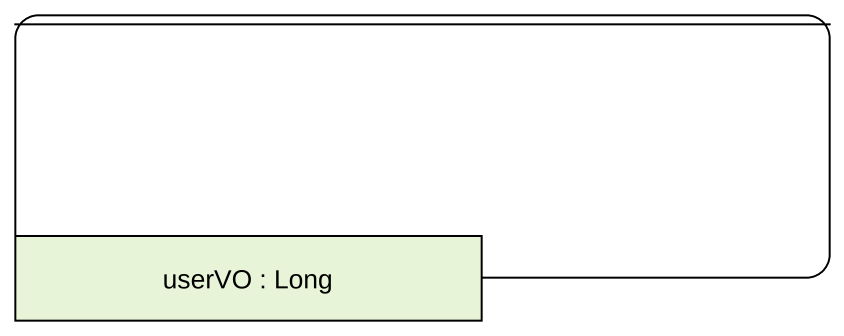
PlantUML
@startuml
hide empty description
state " " as state1 {
  state "userVO : Long" as userVO <<object>>
}
@enduml
